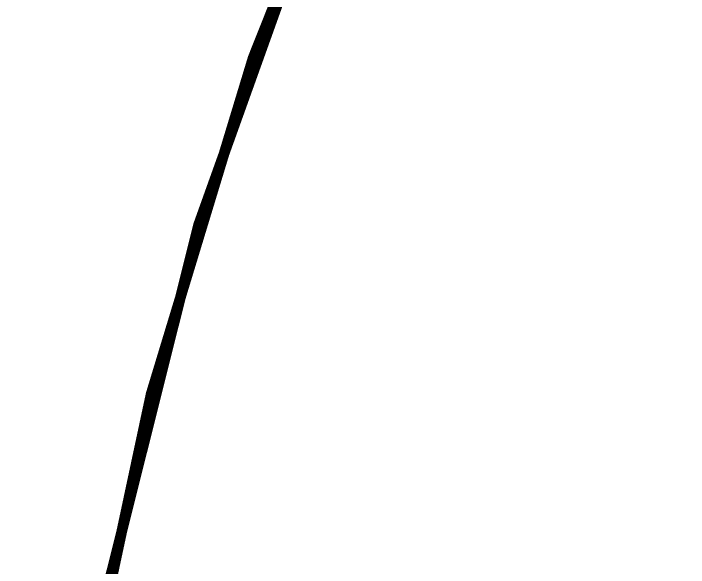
# Model space of a CAD drawing. Header units: inches. Extents: x -0.7 to 8.56, y -0.56 to 6.25.
# Drawn here: x -0.19711 to -0.1653, y 0.04098 to 0.06711 of the extents above; entities that cross this region are included whole.
import ezdxf

# ---------------------------------------------------------------- set-up
doc = ezdxf.new("R2010")
doc.units = ezdxf.units.IN
doc.header["$MEASUREMENT"] = 0
doc.layers.add('Fabrication', color=76, linetype='Continuous')

msp = doc.modelspace()

# ---------------------------------------------------------------- linework, layer by layer
at = {"layer": 'Fabrication'}
msp.add_lwpolyline([(0.196841, 0.000003, 0.0005, 0.0005, 1), (-0.19686, 0.000003, 0.0005, 0.0005, 1)], format="xyseb", close=True, dxfattribs=at)
msp.add_lwpolyline([(0.196841, 0.000003, 0.0005, 0.0005, 1), (-0.19686, 0.000003, 0.0005, 0.0005, 1)], format="xyseb", close=True, dxfattribs=at)
for points in [[(-0.179696, 0.080395, 0.0005, 0.0005, -1.839785), (-0.00001, -0.196848, 0.0005, 0.0005, 0)], [(-0.179696, 0.080395, 0.0005, 0.0005, -1.839785), (-0.00001, -0.196848, 0.0005, 0.0005, 0)], [(-0.19686, 0.000003, 0.0005, 0.0005, -0.105562), (-0.179696, 0.080395, 0.0005, 0.0005, 0)], [(-0.19686, 0.000003, 0.0005, 0.0005, -0.105562), (-0.179696, 0.080395, 0.0005, 0.0005, 0)]]:
    msp.add_lwpolyline(points, format="xyseb", dxfattribs=at)

doc.saveas('drawing.dxf')
